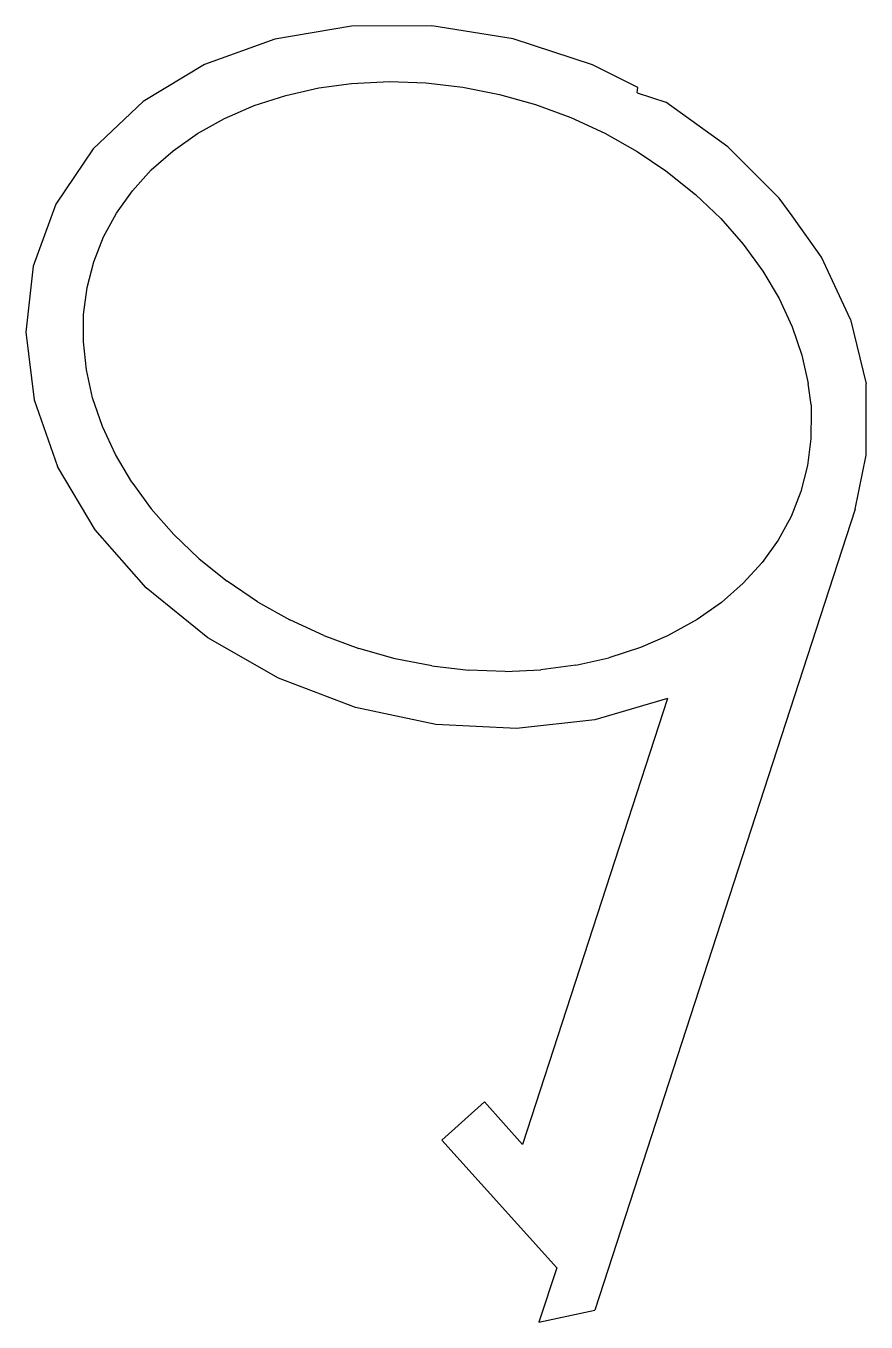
# Model space of a CAD drawing. Extents: x -71730 to 43516, y -8856 to 48457.
# Drawn here: x 43509.11 to 43516.46, y 48406.63 to 48417.97 of the extents above; entities that cross this region are included whole.
import ezdxf

# ---------------------------------------------------------------- set-up
doc = ezdxf.new("R2010")
doc.units = 0
doc.header["$MEASUREMENT"] = 0
doc.layers.get('0').update_dxf_attribs({"linetype": 'CONTINUOUS'})

msp = doc.modelspace()

# ---------------------------------------------------------------- linework, layer by layer
for p, q in [((43511.959, 48417.965), (43511.288, 48417.851)), ((43512.66, 48417.966), (43511.959, 48417.965)), ((43513.373, 48417.852), (43512.66, 48417.966)), ((43511.288, 48417.851), (43510.673, 48417.628)), ((43514.065, 48417.627), (43513.373, 48417.852)), ((43510.673, 48417.628), (43510.137, 48417.305)), ((43514.462, 48417.426), (43514.065, 48417.627)), ((43511.383, 48417.358), (43511.674, 48417.424)), ((43511.674, 48417.424), (43511.959, 48417.462)), ((43511.959, 48417.462), (43512.291, 48417.479)), ((43512.291, 48417.479), (43512.61, 48417.468)), ((43512.61, 48417.468), (43512.932, 48417.43)), ((43512.932, 48417.43), (43513.253, 48417.367)), ((43514.456, 48417.382), (43514.462, 48417.426)), ((43514.456, 48417.382), (43514.708, 48417.3)), ((43510.137, 48417.305), (43509.698, 48416.892)), ((43510.849, 48417.157), (43511.107, 48417.269)), ((43511.107, 48417.269), (43511.383, 48417.358)), ((43513.253, 48417.367), (43513.569, 48417.278)), ((43513.569, 48417.278), (43513.877, 48417.164)), ((43515.249, 48416.91), (43514.708, 48417.3)), ((43510.613, 48417.025), (43510.849, 48417.157)), ((43513.877, 48417.164), (43514.174, 48417.027)), ((43510.398, 48416.874), (43510.613, 48417.025)), ((43514.174, 48417.027), (43514.456, 48416.868)), ((43509.698, 48416.892), (43509.374, 48416.407)), ((43510.208, 48416.707), (43510.398, 48416.874)), ((43514.456, 48416.868), (43514.708, 48416.699)), ((43515.699, 48416.461), (43515.249, 48416.91)), ((43510.043, 48416.524), (43510.208, 48416.707)), ((43514.708, 48416.699), (43514.966, 48416.493)), ((43509.904, 48416.329), (43510.043, 48416.524)), ((43514.966, 48416.493), (43515.188, 48416.282)), ((43509.374, 48416.407), (43509.176, 48415.866)), ((43515.812, 48416.305), (43515.699, 48416.461)), ((43509.791, 48416.122), (43509.904, 48416.329)), ((43515.188, 48416.282), (43515.385, 48416.057)), ((43516.07, 48415.943), (43515.812, 48416.305)), ((43509.705, 48415.904), (43509.791, 48416.122)), ((43515.385, 48416.057), (43515.556, 48415.823)), ((43516.323, 48415.399), (43516.07, 48415.943)), ((43509.176, 48415.866), (43509.111, 48415.289)), ((43509.647, 48415.678), (43509.705, 48415.904)), ((43515.556, 48415.823), (43515.699, 48415.582)), ((43509.616, 48415.444), (43509.647, 48415.678)), ((43515.699, 48415.582), (43515.812, 48415.336)), ((43509.614, 48415.204), (43509.616, 48415.444)), ((43516.323, 48415.399), (43516.458, 48414.838)), ((43509.111, 48415.289), (43509.183, 48414.698)), ((43515.812, 48415.336), (43515.897, 48415.088)), ((43509.64, 48414.96), (43509.614, 48415.204)), ((43515.897, 48415.088), (43515.952, 48414.84)), ((43509.695, 48414.713), (43509.64, 48414.96)), ((43515.978, 48414.652), (43515.952, 48414.84)), ((43516.458, 48414.213), (43516.458, 48414.838)), ((43509.183, 48414.698), (43509.387, 48414.114)), ((43509.78, 48414.465), (43509.695, 48414.713)), ((43515.979, 48414.595), (43515.976, 48414.355)), ((43515.978, 48414.652), (43515.979, 48414.595)), ((43509.894, 48414.219), (43509.78, 48414.465)), ((43515.976, 48414.355), (43515.946, 48414.122)), ((43510.037, 48413.977), (43509.894, 48414.219)), ((43516.363, 48413.741), (43516.458, 48414.213)), ((43509.718, 48413.559), (43509.387, 48414.114)), ((43515.946, 48414.122), (43515.887, 48413.896)), ((43510.037, 48413.977), (43510.207, 48413.743)), ((43515.887, 48413.896), (43515.802, 48413.678)), ((43510.404, 48413.518), (43510.207, 48413.743)), ((43516.363, 48413.741), (43514.087, 48406.738)), ((43515.802, 48413.678), (43515.689, 48413.471)), ((43510.162, 48413.054), (43509.718, 48413.559)), ((43510.627, 48413.306), (43510.404, 48413.518)), ((43515.689, 48413.471), (43515.55, 48413.276)), ((43510.627, 48413.306), (43510.872, 48413.11)), ((43515.55, 48413.276), (43515.385, 48413.093)), ((43511.136, 48412.932), (43510.872, 48413.11)), ((43515.385, 48413.093), (43515.195, 48412.926)), ((43510.703, 48412.617), (43510.162, 48413.054)), ((43511.136, 48412.932), (43511.419, 48412.773)), ((43515.195, 48412.926), (43514.98, 48412.775)), ((43511.716, 48412.636), (43511.419, 48412.773)), ((43514.98, 48412.775), (43514.722, 48412.633)), ((43511.716, 48412.636), (43512.024, 48412.523)), ((43514.722, 48412.633), (43514.486, 48412.531)), ((43511.321, 48412.264), (43510.703, 48412.617)), ((43512.34, 48412.433), (43512.024, 48412.523)), ((43514.486, 48412.531), (43514.21, 48412.442)), ((43512.661, 48412.37), (43512.34, 48412.433)), ((43513.919, 48412.377), (43514.21, 48412.442)), ((43512.661, 48412.37), (43512.983, 48412.332)), ((43513.302, 48412.321), (43512.983, 48412.332)), ((43513.302, 48412.321), (43513.615, 48412.336)), ((43513.919, 48412.377), (43513.615, 48412.336)), ((43511.994, 48412.008), (43511.321, 48412.264)), ((43514.722, 48412.086), (43513.455, 48408.187)), ((43514.722, 48412.086), (43514.086, 48411.899)), ((43512.696, 48411.859), (43511.994, 48412.008)), ((43513.402, 48411.822), (43512.696, 48411.859)), ((43514.086, 48411.899), (43513.402, 48411.822)), ((43513.121, 48408.559), (43512.749, 48408.224)), ((43513.455, 48408.187), (43513.121, 48408.559)), ((43513.753, 48407.109), (43512.749, 48408.224)), ((43513.753, 48407.109), (43513.598, 48406.634)), ((43513.598, 48406.634), (43514.087, 48406.738))]:
    msp.add_line(p, q)

doc.saveas('drawing.dxf')
